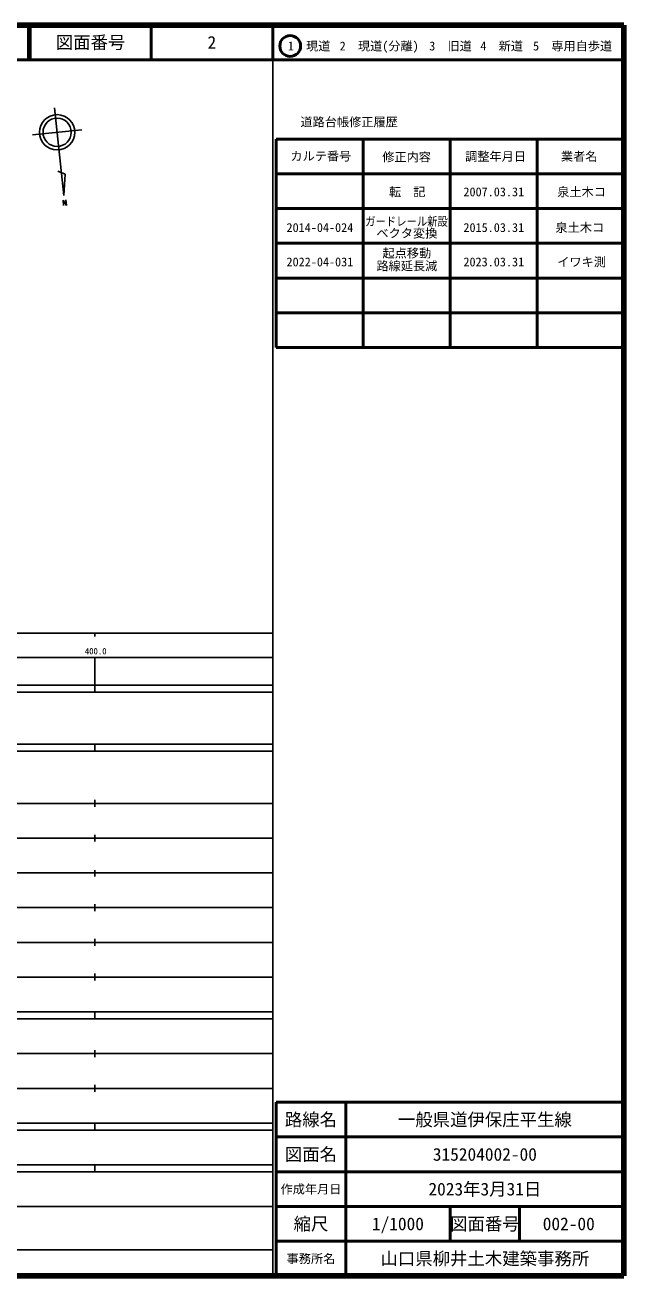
# Model space of a CAD drawing. Units: millimetres, scale not verified. Extents: x 40000 to 680000, y 20000 to 380000.
# Drawn here: x 507774 to 680000, y 20000 to 380000 of the extents above; entities that cross this region are included whole.
import ezdxf
from ezdxf.enums import TextEntityAlignment as Align

# ---------------------------------------------------------------- set-up
doc = ezdxf.new("R2010")
doc.units = ezdxf.units.MM
doc.header["$LTSCALE"] = 1000
for name, color, linetype, lineweight in [('M-BMK-SRVR', 3, 'Continuous', 25), ('M-STR-HTXT', 7, 'Continuous', 13), ('M-TTL', 2, 'Continuous', 140), ('M-TTL-BAND', 7, 'Continuous', 25), ('M-TTL-FRAM', 2, 'Continuous', 50), ('M-TTL-LINE', 7, 'Continuous', 50)]:
    doc.layers.add(name, color=color, linetype=linetype, lineweight=lineweight)
doc.layers.add('M-TTL-TXT', color=7, linetype='Continuous')
doc.styles.add('ＭＳ ゴシック', font='')
doc.styles.get('ＭＳ ゴシック').set_extended_font_data('MS Gothic')

msp = doc.modelspace()

# ---------------------------------------------------------------- linework, layer by layer
at = {"layer": 'M-BMK-SRVR'}
for p, q in [((518927, 330934), (516258, 356185)), ((509935, 348368), (524076, 349862)), ((519297, 337101), (517170, 337898)), ((518927, 330934), (519297, 337101)), ((519672, 328108), (518698, 329585)), ((518698, 329585), (518871, 328021)), ((519507, 329666), (519672, 328108))]:
    msp.add_line(p, q, dxfattribs=at)
for radius in [5078, 4063]:
    msp.add_circle((517009, 349125), radius, dxfattribs=at)
at = {"layer": 'M-TTL'}
for p, q in [((680000, 380000), (40000, 380000)), ((680000, 20000), (680000, 380000)), ((40000, 20000), (680000, 20000))]:
    msp.add_line(p, q, dxfattribs=at)
at = {"layer": 'M-TTL-BAND'}
for p, q in [((579000, 20000), (579000, 370000)), ((40000, 205000), (579000, 205000)), ((527848, 205000), (527848, 204000)), ((68000, 198000), (579000, 198000)), ((527848, 188000), (527848, 198000)), ((40000, 190000), (579000, 190000)), ((40000, 188000), (579000, 188000)), ((40000, 173000), (579000, 173000)), ((527848, 171000), (527848, 173000)), ((40000, 171000), (579000, 171000)), ((40000, 156000), (579000, 156000)), ((527848, 155000), (527848, 157000)), ((46000, 146000), (579000, 146000)), ((527848, 145000), (527848, 147000)), ((527848, 135000), (527848, 136832)), ((52000, 136000), (579000, 136000)), ((46000, 126000), (579000, 126000)), ((527848, 125000), (527848, 127000)), ((52000, 116000), (579000, 116000)), ((527848, 115000), (527848, 117000)), ((46000, 106000), (579000, 106000)), ((527848, 105000), (527848, 107000)), ((40000, 96000), (579000, 96000)), ((40000, 94000), (579000, 94000)), ((527848, 94000), (527848, 96000)), ((49000, 84000), (579000, 84000)), ((527848, 83000), (527848, 85000)), ((40000, 74000), (579000, 74000)), ((527848, 73000), (527848, 75000)), ((40000, 64000), (579000, 64000)), ((40000, 62000), (579000, 62000)), ((527848, 62000), (527848, 64000)), ((40000, 52000), (579000, 52000)), ((527848, 50000), (527848, 52000)), ((40000, 50000), (579000, 50000)), ((40000, 40000), (579000, 40000)), ((68000, 27500), (579000, 27500))]:
    msp.add_line(p, q, dxfattribs=at)
at = {"layer": 'M-TTL-FRAM'}
for p, q in [((580000, 347197), (580000, 287197)), ((580000, 347197), (680000, 347197)), ((580000, 287197), (680000, 287197)), ((680000, 70000), (580000, 70000)), ((580000, 70000), (580000, 20000))]:
    msp.add_line(p, q, dxfattribs=at)
at = {"layer": 'M-TTL-LINE'}
for p, q in [((508747, 380000), (508747, 370000)), ((509247, 380000), (509247, 370000)), ((543997, 380000), (543997, 370000)), ((579000, 380000), (579000, 370000)), ((40000, 370000), (680000, 370000)), ((605000, 347197), (605000, 287197)), ((630000, 347197), (630000, 287197)), ((655000, 347197), (655000, 287197)), ((580000, 337197), (680000, 337197)), ((580000, 327197), (680000, 327197)), ((580000, 317197), (680000, 317197)), ((580000, 307197), (680000, 307197)), ((580000, 297197), (680000, 297197)), ((600000, 70000), (600000, 20000)), ((680000, 60000), (580000, 60000)), ((680000, 50000), (580000, 50000)), ((680000, 40000), (580000, 40000)), ((630000, 40000), (630000, 30000)), ((650000, 40000), (650000, 30000)), ((680000, 30000), (580000, 30000))]:
    msp.add_line(p, q, dxfattribs=at)
msp.add_circle((584031, 373958), 3000, dxfattribs=at)

# ---------------------------------------------------------------- texts
at = {"layer": 'M-STR-HTXT', "style": 'ＭＳ ゴシック'}
for s, p in [('一般県道伊保庄平生線', (640000, 65000)), ('315204002-00', (640000, 55000)), ('2023年3月31日', (640000, 45000)), ('1/1000', (615000, 35000)), ('002-00', (664125, 35000)), ('山口県柳井土木建築事務所', (640000, 25000))]:
    msp.add_text(s, height=3666, dxfattribs=at).set_placement(p, align=Align.MIDDLE_CENTER)
at = {"layer": 'M-TTL-BAND', "style": 'ＭＳ ゴシック'}
msp.add_text('400.0', height=1833, dxfattribs=at).set_placement((524974, 198330), align=Align.BOTTOM_LEFT)
at = {"layer": 'M-TTL-TXT', "style": 'ＭＳ ゴシック'}
for s, height, p in [('図面番号', 3666, (526622, 375000)), ('2', 3666, (561497, 375000)), ('1\u3000現道', 2566, (589448, 373958)), ('2\u3000現道(分離)', 2566, (609619, 373958)), ('3\u3000旧道', 2566, (630121, 373958)), ('4\u3000新道', 2566, (644824, 373958)), ('5\u3000専用自歩道', 2566, (665228, 373958)), ('道路台帳修正履歴', 2566, (600968, 352113)), ('カルテ番号', 2566, (592839, 342277)), ('修正内容', 2566, (617509, 342023)), ('調整年月日', 2566, (643089, 342197)), ('業者名', 2566, (667134, 342197)), ('路線名', 3666, (590000, 65000)), ('路線名', 3666, (590000, 65000)), ('図面名', 3666, (590000, 55000)), ('図面名', 3666, (590000, 55000)), ('作成年月日', 2566, (590000, 45000)), ('作成年月日', 2566, (590000, 45000)), ('縮尺', 3666, (590000, 35000)), ('縮尺', 3666, (590000, 35000)), ('図面番号', 3666, (640000, 35000)), ('図面番号', 3666, (640000, 35000)), ('事務所名', 2566, (590000, 25000)), ('事務所名', 2566, (590000, 25000))]:
    msp.add_text(s, height=height, dxfattribs=at).set_placement(p, align=Align.MIDDLE_CENTER)
for s, p in [('転\u3000記', (612424, 329935)), ('2007.03.31', (633837, 329935)), ('泉土木コ', (660819, 329935)), ('2014-04-024', (582962, 319663)), ('ベクタ変換', (608822, 318047)), ('2015.03.31', (633837, 319663)), ('泉土木コ', (660317, 319663)), ('起点移動', (610572, 312308)), ('イワキ測', (660819, 309772)), ('2022-04-031', (582962, 309772)), ('路線延長減', (608822, 308633)), ('2023.03.31', (633837, 309772))]:
    msp.add_text(s, height=2566, dxfattribs=at).set_placement(p, align=Align.BOTTOM_LEFT)
at = {"layer": 'M-TTL-TXT', "style": 'ＭＳ ゴシック', "width": 0.85}
msp.add_text('ガードレール新設', height=2566, dxfattribs=at).set_placement((605572, 321443), align=Align.BOTTOM_LEFT)

doc.saveas('drawing.dxf')
